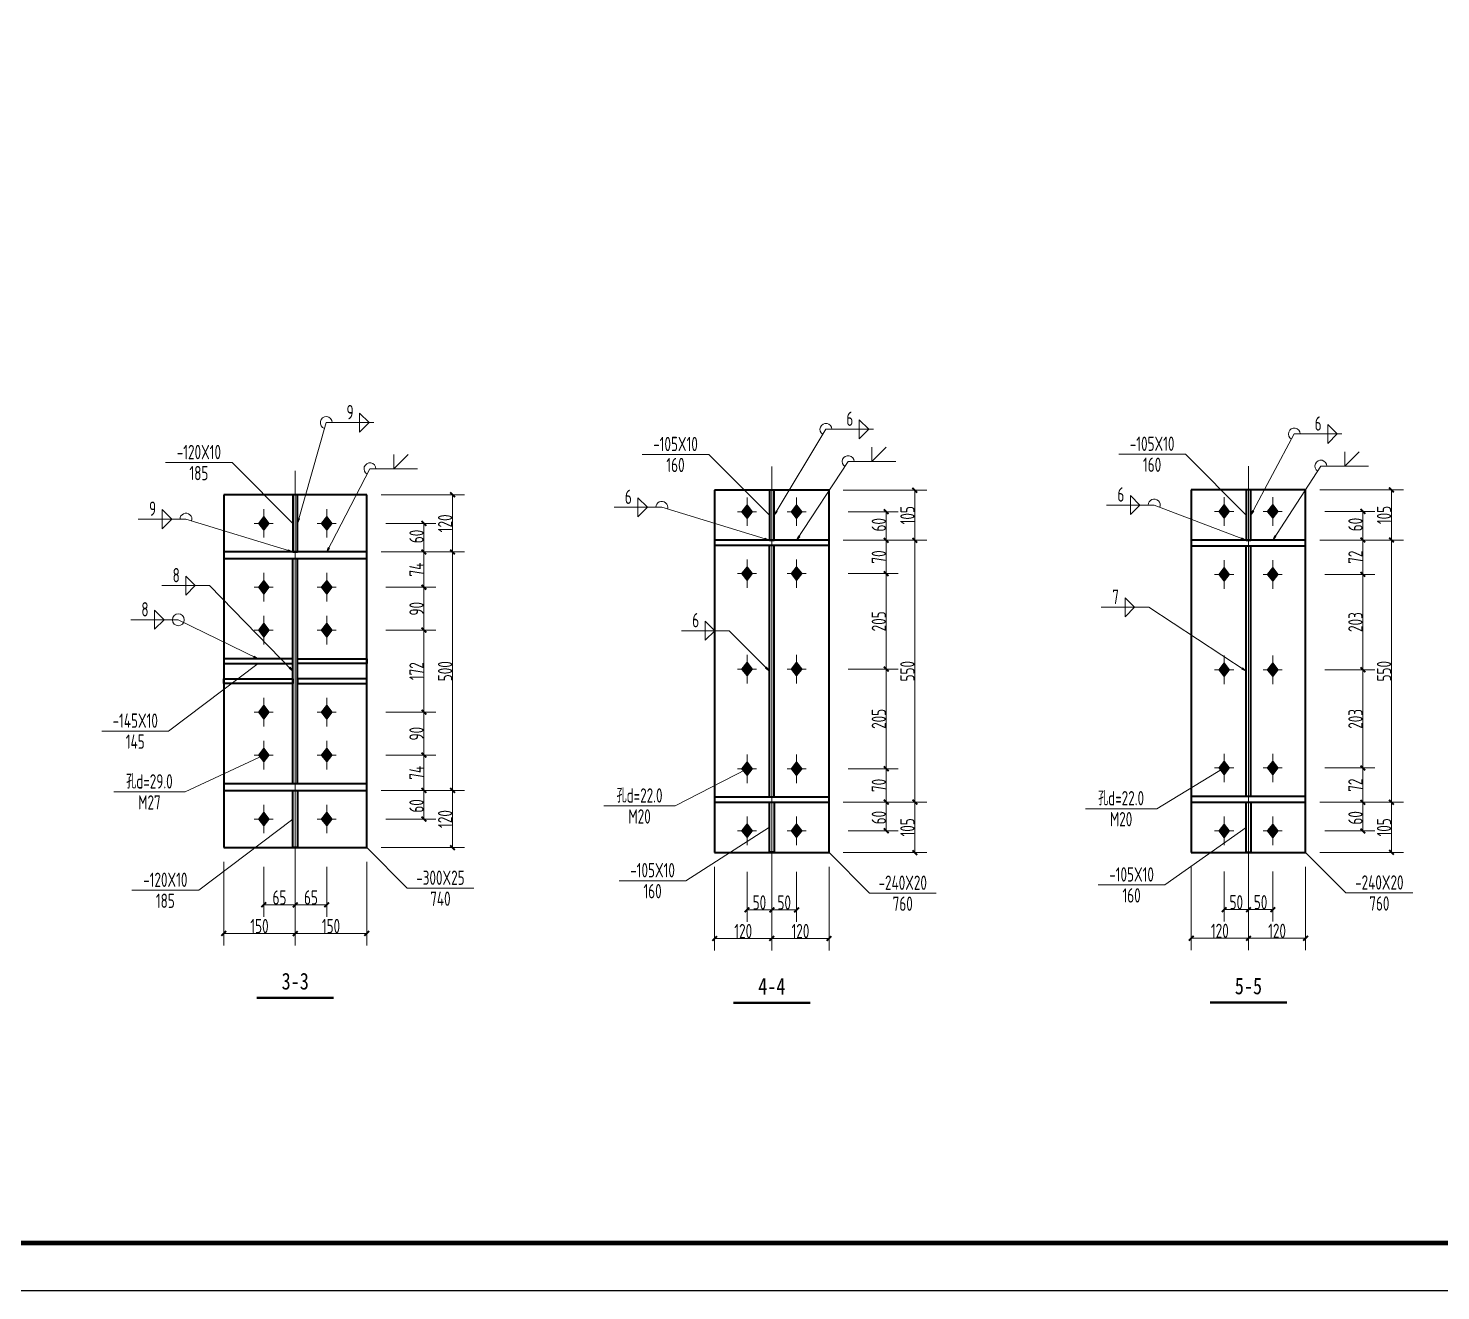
# Model space of a CAD drawing. Extents: x 14475413 to 15955882, y -732572 to -282951.
# Drawn here: x 15584954 to 15614590, y -526225 to -499752 of the extents above; entities that cross this region are included whole.
import ezdxf
from ezdxf.enums import TextEntityAlignment as Align

# ---------------------------------------------------------------- set-up
doc = ezdxf.new("R2010")
doc.units = 0
doc.header["$LTSCALE"] = 1000
doc.header["$MEASUREMENT"] = 0
doc.linetypes.add('线型6', pattern=[8.75, 5, -1.25, 1.25, -1.25])
for name, color, linetype, lineweight in [('10', 7, 'Continuous', 35), ('20', 2, 'Continuous', 35), ('尺寸标注', 9, 'Continuous', 18), ('焊缝标注', 9, 'Continuous', 18), ('螺栓孔标注', 9, 'Continuous', 18), ('钢板标注', 9, 'Continuous', 18)]:
    doc.layers.add(name, color=color, linetype=linetype, lineweight=lineweight)
doc.layers.add('3T_WOOD', color=21, linetype='Continuous')
doc.layers.add('TK', color=4, linetype='Continuous')
doc.styles.add('FromPkpm', font='Pkpmeng', dxfattribs={"width": 0.7, "bigfont": 'hztxt'})
doc.styles.add('图框字体', font='', dxfattribs={"width": 0.8})
doc.styles.get('图框字体').set_extended_font_data('NSimSun')

# ---------------------------------------------------------------- blocks, each defined once
blk = doc.blocks.new('_ArchTick')
at = {"color": 0, "linetype": 'ByBlock', "const_width": 0.4}
blk.add_lwpolyline([(-0.5, -0.5), (0.5, 0.5)], dxfattribs=at)
blk = doc.blocks.new('GeYuanFrame_62584068', base_point=(20.09, 4.53))
at = {"layer": 'TK'}
blk.add_lwpolyline([(20.09, 4.53), (20.09, 598.53), (1491.09, 598.53), (1491.09, 4.53)], close=True, dxfattribs=at)
at = {"layer": 'TK', "const_width": 1}
blk.add_lwpolyline([(45.09, 588.53), (1481.09, 588.53), (1481.09, 14.53), (45.09, 14.53)], close=True, dxfattribs=at)

msp = doc.modelspace()

# ---------------------------------------------------------------- hatches: boundary and pattern name
at = {"layer": '10'}
for points in [[(15589895.6, -510003.6), (15589795.6, -510133.6), (15589895.6, -510263.6), (15589995.6, -510133.6)], [(15591215.6, -510003.6), (15591115.6, -510133.6), (15591215.6, -510263.6), (15591315.6, -510133.6)], [(15600035.6, -509758.7), (15599935.6, -509888.7), (15600035.6, -510018.7), (15600135.6, -509888.7)], [(15601075.6, -509758.7), (15600975.6, -509888.7), (15601075.6, -510018.7), (15601175.6, -509888.7)], [(15610045.6, -509753.7), (15609945.6, -509883.7), (15610045.6, -510013.7), (15610145.6, -509883.7)], [(15611065.6, -509753.7), (15610965.6, -509883.7), (15611065.6, -510013.7), (15611165.6, -509883.7)], [(15600035.6, -511058.7), (15599935.6, -511188.7), (15600035.6, -511318.7), (15600135.6, -511188.7)], [(15601075.6, -511058.7), (15600975.6, -511188.7), (15601075.6, -511318.7), (15601175.6, -511188.7)], [(15610045.6, -511073.7), (15609945.6, -511203.7), (15610045.6, -511333.7), (15610145.6, -511203.7)], [(15611065.6, -511073.7), (15610965.6, -511203.7), (15611065.6, -511333.7), (15611165.6, -511203.7)], [(15589895.6, -511343.6), (15589795.6, -511473.6), (15589895.6, -511603.6), (15589995.6, -511473.6)], [(15591215.6, -511343.6), (15591115.6, -511473.6), (15591215.6, -511603.6), (15591315.6, -511473.6)], [(15589895.6, -512243.6), (15589795.6, -512373.6), (15589895.6, -512503.6), (15589995.6, -512373.6)], [(15591215.6, -512243.6), (15591115.6, -512373.6), (15591215.6, -512503.6), (15591315.6, -512373.6)], [(15600035.6, -513058.7), (15599935.6, -513188.7), (15600035.6, -513318.7), (15600135.6, -513188.7)], [(15601075.6, -513058.7), (15600975.6, -513188.7), (15601075.6, -513318.7), (15601175.6, -513188.7)], [(15610045.6, -513073.7), (15609945.6, -513203.7), (15610045.6, -513333.7), (15610145.6, -513203.7)], [(15611065.6, -513073.7), (15610965.6, -513203.7), (15611065.6, -513333.7), (15611165.6, -513203.7)], [(15589895.6, -513963.7), (15589795.6, -514093.7), (15589895.6, -514223.7), (15589995.6, -514093.7)], [(15591215.6, -513963.7), (15591115.6, -514093.7), (15591215.6, -514223.7), (15591315.6, -514093.7)], [(15589895.6, -514863.7), (15589795.6, -514993.7), (15589895.6, -515123.7), (15589995.6, -514993.7)], [(15591215.6, -514863.7), (15591115.6, -514993.7), (15591215.6, -515123.7), (15591315.6, -514993.7)], [(15600035.6, -515148.7), (15599935.6, -515278.7), (15600035.6, -515408.7), (15600135.6, -515278.7)], [(15601075.6, -515148.7), (15600975.6, -515278.7), (15601075.6, -515408.7), (15601175.6, -515278.7)], [(15610045.6, -515133.7), (15609945.6, -515263.7), (15610045.6, -515393.7), (15610145.6, -515263.7)], [(15611065.6, -515133.7), (15610965.6, -515263.7), (15611065.6, -515393.7), (15611165.6, -515263.7)], [(15589895.6, -516203.7), (15589795.6, -516333.7), (15589895.6, -516463.7), (15589995.6, -516333.7)], [(15591215.6, -516203.7), (15591115.6, -516333.7), (15591215.6, -516463.7), (15591315.6, -516333.7)], [(15600035.6, -516448.7), (15599935.6, -516578.7), (15600035.6, -516708.7), (15600135.6, -516578.7)], [(15601075.6, -516448.7), (15600975.6, -516578.7), (15601075.6, -516708.7), (15601175.6, -516578.7)], [(15610045.6, -516453.7), (15609945.6, -516583.7), (15610045.6, -516713.7), (15610145.6, -516583.7)], [(15611065.6, -516453.7), (15610965.6, -516583.7), (15611065.6, -516713.7), (15611165.6, -516583.7)]]:
    msp.add_hatch(color=1, dxfattribs=at).paths.add_polyline_path(points)
at = {"layer": '焊缝标注'}
for points in [[(15590605.6, -510133.6), (15590647.4, -510041.5), (15590618.5, -510033.3)], [(15600605.6, -509963.7), (15600670, -509885.7), (15600644.3, -509870.2)], [(15610605.6, -509958.7), (15610666.2, -509877.7), (15610639.7, -509863.5)], [(15600505.6, -510488.7), (15600414.4, -510445), (15600405.6, -510473.7)], [(15601075.6, -510488.7), (15601143, -510413.2), (15601117.9, -510396.8)], [(15610505.6, -510483.7), (15610417.5, -510434), (15610406.8, -510462)], [(15611065.6, -510483.7), (15611132.8, -510408.1), (15611107.7, -510391.7)], [(15590505.6, -510733.6), (15590414.4, -510690), (15590405.6, -510718.7)], [(15591215.6, -510733.6), (15591275.1, -510651.9), (15591248.5, -510638)], [(15589780.6, -512973.6), (15589697.3, -512916.3), (15589684.2, -512943.3)], [(15590505.6, -513233.7), (15590446.6, -513151.6), (15590425.1, -513172.5)], [(15600505.6, -513233.7), (15600445.6, -513152.3), (15600424.4, -513173.5)], [(15610505.6, -513233.7), (15610430.3, -513166.2), (15610413.8, -513191.3)]]:
    msp.add_hatch(color=256, dxfattribs=at).paths.add_polyline_path(points)

# ---------------------------------------------------------------- linework, layer by layer
at = {"layer": '10', "linetype": '线型6', "lineweight": 18, "ltscale": 100}
for p, q in [((15590555.6, -517433.7), (15590555.6, -509033.6)), ((15600555.6, -517538.7), (15600555.6, -508938.7)), ((15610555.6, -517533.7), (15610555.6, -508933.7))]:
    msp.add_line(p, q, dxfattribs=at)
at = {"layer": '10', "color": 9, "lineweight": 18, "ltscale": 100}
for p, q in [((15600035.6, -509588.7), (15600035.6, -510188.7)), ((15601075.6, -509588.7), (15601075.6, -510188.7)), ((15610045.6, -509583.7), (15610045.6, -510183.7)), ((15611065.6, -509583.7), (15611065.6, -510183.7)), ((15589895.6, -509833.6), (15589895.6, -510433.6)), ((15591215.6, -509833.6), (15591215.6, -510433.6)), ((15600235.6, -509888.7), (15599835.6, -509888.7)), ((15601275.6, -509888.7), (15600875.6, -509888.7)), ((15610245.6, -509883.7), (15609845.6, -509883.7)), ((15611265.6, -509883.7), (15610865.6, -509883.7)), ((15590095.6, -510133.6), (15589695.6, -510133.6)), ((15591415.6, -510133.6), (15591015.6, -510133.6)), ((15600035.6, -510888.7), (15600035.6, -511488.7)), ((15601075.6, -510888.7), (15601075.6, -511488.7)), ((15610045.6, -510903.7), (15610045.6, -511503.7)), ((15611065.6, -510903.7), (15611065.6, -511503.7)), ((15589895.6, -511173.6), (15589895.6, -511773.6)), ((15591215.6, -511173.6), (15591215.6, -511773.6)), ((15600235.6, -511188.7), (15599835.6, -511188.7)), ((15601275.6, -511188.7), (15600875.6, -511188.7)), ((15610245.6, -511203.7), (15609845.6, -511203.7)), ((15611265.6, -511203.7), (15610865.6, -511203.7)), ((15590095.6, -511473.6), (15589695.6, -511473.6)), ((15591415.6, -511473.6), (15591015.6, -511473.6)), ((15589895.6, -512073.6), (15589895.6, -512673.6)), ((15591215.6, -512073.6), (15591215.6, -512673.6)), ((15590095.6, -512373.6), (15589695.6, -512373.6)), ((15591415.6, -512373.6), (15591015.6, -512373.6)), ((15600035.6, -512888.7), (15600035.6, -513488.7)), ((15601075.6, -512888.7), (15601075.6, -513488.7)), ((15610045.6, -512903.7), (15610045.6, -513503.7)), ((15611065.6, -512903.7), (15611065.6, -513503.7)), ((15600235.6, -513188.7), (15599835.6, -513188.7)), ((15601275.6, -513188.7), (15600875.6, -513188.7)), ((15610245.6, -513203.7), (15609845.6, -513203.7)), ((15611265.6, -513203.7), (15610865.6, -513203.7)), ((15589895.6, -513793.7), (15589895.6, -514393.7)), ((15591215.6, -513793.7), (15591215.6, -514393.7)), ((15590095.6, -514093.7), (15589695.6, -514093.7)), ((15591415.6, -514093.7), (15591015.6, -514093.7)), ((15589895.6, -514693.7), (15589895.6, -515293.7)), ((15591215.6, -514693.7), (15591215.6, -515293.7)), ((15590095.6, -514993.7), (15589695.6, -514993.7)), ((15591415.6, -514993.7), (15591015.6, -514993.7)), ((15600035.6, -514978.7), (15600035.6, -515578.7)), ((15601075.6, -514978.7), (15601075.6, -515578.7)), ((15610045.6, -514963.7), (15610045.6, -515563.7)), ((15611065.6, -514963.7), (15611065.6, -515563.7)), ((15600235.6, -515278.7), (15599835.6, -515278.7)), ((15601275.6, -515278.7), (15600875.6, -515278.7)), ((15610245.6, -515263.7), (15609845.6, -515263.7)), ((15611265.6, -515263.7), (15610865.6, -515263.7)), ((15589895.6, -516033.7), (15589895.6, -516633.7)), ((15591215.6, -516033.7), (15591215.6, -516633.7)), ((15590095.6, -516333.7), (15589695.6, -516333.7)), ((15591415.6, -516333.7), (15591015.6, -516333.7)), ((15600035.6, -516278.7), (15600035.6, -516878.7)), ((15601075.6, -516278.7), (15601075.6, -516878.7)), ((15610045.6, -516283.7), (15610045.6, -516883.7)), ((15611065.6, -516283.7), (15611065.6, -516883.7)), ((15600235.6, -516578.7), (15599835.6, -516578.7)), ((15601275.6, -516578.7), (15600875.6, -516578.7)), ((15610245.6, -516583.7), (15609845.6, -516583.7)), ((15611265.6, -516583.7), (15610865.6, -516583.7))]:
    msp.add_line(p, q, dxfattribs=at)
at = {"layer": '10', "color": 3, "lineweight": 35, "ltscale": 100}
for p, q in [((15601755.6, -510488.7), (15599355.6, -510488.7)), ((15599355.6, -510488.7), (15599355.6, -510588.7)), ((15599355.6, -510588.7), (15601755.6, -510588.7)), ((15600505.6, -515878.7), (15600505.6, -510588.7)), ((15600605.6, -515878.7), (15600605.6, -510588.7)), ((15601755.6, -510588.7), (15601755.6, -510488.7)), ((15611755.6, -510483.7), (15609355.6, -510483.7)), ((15609355.6, -510483.7), (15609355.6, -510603.7)), ((15609355.6, -510603.7), (15611755.6, -510603.7)), ((15610505.6, -515863.7), (15610505.6, -510603.7)), ((15610605.6, -515863.7), (15610605.6, -510603.7)), ((15611755.6, -510603.7), (15611755.6, -510483.7)), ((15592055.6, -510733.6), (15589055.6, -510733.6)), ((15589055.6, -510733.6), (15589055.6, -510873.6)), ((15589055.6, -510873.6), (15592055.6, -510873.6)), ((15590505.6, -515593.7), (15590505.6, -510873.6)), ((15590605.6, -515593.7), (15590605.6, -510873.6)), ((15592055.6, -510873.6), (15592055.6, -510733.6)), ((15592055.6, -515593.7), (15589055.6, -515593.7)), ((15589055.6, -515593.7), (15589055.6, -515733.7)), ((15592055.6, -515733.7), (15592055.6, -515593.7)), ((15589055.6, -515733.7), (15592055.6, -515733.7)), ((15601755.6, -515878.7), (15599355.6, -515878.7)), ((15599355.6, -515878.7), (15599355.6, -515978.7)), ((15601755.6, -515978.7), (15601755.6, -515878.7)), ((15611755.6, -515863.7), (15609355.6, -515863.7)), ((15609355.6, -515863.7), (15609355.6, -515983.7)), ((15611755.6, -515983.7), (15611755.6, -515863.7)), ((15599355.6, -515978.7), (15601755.6, -515978.7)), ((15609355.6, -515983.7), (15611755.6, -515983.7))]:
    msp.add_line(p, q, dxfattribs=at)
at = {"layer": '10', "color": 1, "linetype": 'Continuous'}
for points in [[(15589895.6, -510003.6), (15589795.6, -510133.6), (15589895.6, -510263.6), (15589995.6, -510133.6)], [(15591215.6, -510003.6), (15591115.6, -510133.6), (15591215.6, -510263.6), (15591315.6, -510133.6)], [(15600035.6, -509758.7), (15599935.6, -509888.7), (15600035.6, -510018.7), (15600135.6, -509888.7)], [(15601075.6, -509758.7), (15600975.6, -509888.7), (15601075.6, -510018.7), (15601175.6, -509888.7)], [(15610045.6, -509753.7), (15609945.6, -509883.7), (15610045.6, -510013.7), (15610145.6, -509883.7)], [(15611065.6, -509753.7), (15610965.6, -509883.7), (15611065.6, -510013.7), (15611165.6, -509883.7)], [(15600035.6, -511058.7), (15599935.6, -511188.7), (15600035.6, -511318.7), (15600135.6, -511188.7)], [(15601075.6, -511058.7), (15600975.6, -511188.7), (15601075.6, -511318.7), (15601175.6, -511188.7)], [(15610045.6, -511073.7), (15609945.6, -511203.7), (15610045.6, -511333.7), (15610145.6, -511203.7)], [(15611065.6, -511073.7), (15610965.6, -511203.7), (15611065.6, -511333.7), (15611165.6, -511203.7)], [(15589895.6, -511343.6), (15589795.6, -511473.6), (15589895.6, -511603.6), (15589995.6, -511473.6)], [(15591215.6, -511343.6), (15591115.6, -511473.6), (15591215.6, -511603.6), (15591315.6, -511473.6)], [(15589895.6, -512243.6), (15589795.6, -512373.6), (15589895.6, -512503.6), (15589995.6, -512373.6)], [(15591215.6, -512243.6), (15591115.6, -512373.6), (15591215.6, -512503.6), (15591315.6, -512373.6)], [(15600035.6, -513058.7), (15599935.6, -513188.7), (15600035.6, -513318.7), (15600135.6, -513188.7)], [(15601075.6, -513058.7), (15600975.6, -513188.7), (15601075.6, -513318.7), (15601175.6, -513188.7)], [(15610045.6, -513073.7), (15609945.6, -513203.7), (15610045.6, -513333.7), (15610145.6, -513203.7)], [(15611065.6, -513073.7), (15610965.6, -513203.7), (15611065.6, -513333.7), (15611165.6, -513203.7)], [(15589895.6, -513963.7), (15589795.6, -514093.7), (15589895.6, -514223.7), (15589995.6, -514093.7)], [(15591215.6, -513963.7), (15591115.6, -514093.7), (15591215.6, -514223.7), (15591315.6, -514093.7)], [(15589895.6, -514863.7), (15589795.6, -514993.7), (15589895.6, -515123.7), (15589995.6, -514993.7)], [(15591215.6, -514863.7), (15591115.6, -514993.7), (15591215.6, -515123.7), (15591315.6, -514993.7)], [(15600035.6, -515148.7), (15599935.6, -515278.7), (15600035.6, -515408.7), (15600135.6, -515278.7)], [(15601075.6, -515148.7), (15600975.6, -515278.7), (15601075.6, -515408.7), (15601175.6, -515278.7)], [(15610045.6, -515133.7), (15609945.6, -515263.7), (15610045.6, -515393.7), (15610145.6, -515263.7)], [(15611065.6, -515133.7), (15610965.6, -515263.7), (15611065.6, -515393.7), (15611165.6, -515263.7)], [(15589895.6, -516203.7), (15589795.6, -516333.7), (15589895.6, -516463.7), (15589995.6, -516333.7)], [(15591215.6, -516203.7), (15591115.6, -516333.7), (15591215.6, -516463.7), (15591315.6, -516333.7)], [(15600035.6, -516448.7), (15599935.6, -516578.7), (15600035.6, -516708.7), (15600135.6, -516578.7)], [(15601075.6, -516448.7), (15600975.6, -516578.7), (15601075.6, -516708.7), (15601175.6, -516578.7)], [(15610045.6, -516453.7), (15609945.6, -516583.7), (15610045.6, -516713.7), (15610145.6, -516583.7)], [(15611065.6, -516453.7), (15610965.6, -516583.7), (15611065.6, -516713.7), (15611165.6, -516583.7)]]:
    msp.add_lwpolyline(points, close=True, dxfattribs=at)
at = {"layer": '10', "lineweight": 35, "ltscale": 100, "const_width": 50}
for points in [[(15589745.6, -520083.7), (15591365.6, -520083.7)], [(15599745.6, -520188.7), (15601365.6, -520188.7)], [(15609745.6, -520183.7), (15611365.6, -520183.7)]]:
    msp.add_lwpolyline(points, dxfattribs=at)
at = {"layer": '20', "lineweight": 35, "ltscale": 100}
for p, q in [((15601755.6, -509438.7), (15599355.6, -509438.7)), ((15599355.6, -509438.7), (15599355.6, -517038.7)), ((15600605.6, -509438.7), (15600505.6, -509438.7)), ((15600505.6, -509438.7), (15600505.6, -510488.7)), ((15600605.6, -510488.7), (15600605.6, -509438.7)), ((15601755.6, -517038.7), (15601755.6, -509438.7)), ((15611755.6, -509433.7), (15609355.6, -509433.7)), ((15609355.6, -509433.7), (15609355.6, -517033.7)), ((15610605.6, -509433.7), (15610505.6, -509433.7)), ((15610505.6, -509433.7), (15610505.6, -510483.7)), ((15610605.6, -510483.7), (15610605.6, -509433.7)), ((15611755.6, -517033.7), (15611755.6, -509433.7)), ((15592055.6, -509533.6), (15589055.6, -509533.6)), ((15589055.6, -509533.6), (15589055.6, -516933.7)), ((15590605.6, -509533.6), (15590505.6, -509533.6)), ((15590505.6, -509533.6), (15590505.6, -510733.6)), ((15590605.6, -510733.6), (15590605.6, -509533.6)), ((15592055.6, -516933.7), (15592055.6, -509533.6)), ((15600505.6, -510488.7), (15600605.6, -510488.7)), ((15610505.6, -510483.7), (15610605.6, -510483.7)), ((15590505.6, -510733.6), (15590605.6, -510733.6)), ((15590505.6, -512973.6), (15589055.6, -512973.6)), ((15589055.6, -512973.6), (15589055.6, -513073.6)), ((15590505.6, -513073.6), (15590505.6, -512973.6)), ((15590605.6, -512973.6), (15592055.6, -512973.6)), ((15590605.6, -513073.6), (15590605.6, -512973.6)), ((15592055.6, -512973.6), (15592055.6, -513073.6)), ((15589055.6, -513073.6), (15590505.6, -513073.6)), ((15592055.6, -513073.6), (15590605.6, -513073.6)), ((15589055.6, -513493.7), (15589055.6, -513393.7)), ((15589055.6, -513393.7), (15590505.6, -513393.7)), ((15590505.6, -513493.7), (15589055.6, -513493.7)), ((15590505.6, -513393.7), (15590505.6, -513493.7)), ((15592055.6, -513393.7), (15590605.6, -513393.7)), ((15590605.6, -513393.7), (15590605.6, -513493.7)), ((15590605.6, -513493.7), (15592055.6, -513493.7)), ((15592055.6, -513493.7), (15592055.6, -513393.7)), ((15590505.6, -515733.7), (15590605.6, -515733.7)), ((15590505.6, -516933.7), (15590505.6, -515733.7)), ((15590605.6, -515733.7), (15590605.6, -516933.7)), ((15600505.6, -515978.7), (15600605.6, -515978.7)), ((15600505.6, -517028.7), (15600505.6, -515978.7)), ((15600605.6, -515978.7), (15600605.6, -517028.7)), ((15610505.6, -515983.7), (15610605.6, -515983.7)), ((15610505.6, -517033.7), (15610505.6, -515983.7)), ((15610605.6, -515983.7), (15610605.6, -517033.7)), ((15589055.6, -516933.7), (15592055.6, -516933.7)), ((15590605.6, -516933.7), (15590505.6, -516933.7)), ((15599355.6, -517038.7), (15601755.6, -517038.7)), ((15600605.6, -517028.7), (15600505.6, -517028.7)), ((15609355.6, -517033.7), (15611755.6, -517033.7)), ((15610605.6, -517033.7), (15610505.6, -517033.7))]:
    msp.add_line(p, q, dxfattribs=at)
at = {"layer": '尺寸标注', "linetype": 'Continuous', "lineweight": 18}
for p, q in [((15602055.6, -509438.7), (15603805.6, -509438.7)), ((15603555.6, -510488.7), (15603555.6, -509438.7)), ((15612055.6, -509433.7), (15613805.6, -509433.7)), ((15613555.6, -510483.7), (15613555.6, -509433.7)), ((15592355.6, -509533.6), (15594105.6, -509533.6)), ((15593855.6, -510733.6), (15593855.6, -509533.6)), ((15602155.6, -509888.7), (15603205.6, -509888.7)), ((15602955.6, -510488.7), (15602955.6, -509888.7)), ((15612155.6, -509883.7), (15613205.6, -509883.7)), ((15612955.6, -510483.7), (15612955.6, -509883.7)), ((15592455.6, -510133.6), (15593505.6, -510133.6)), ((15593255.6, -510733.6), (15593255.6, -510133.6)), ((15602055.6, -510488.7), (15603805.6, -510488.7)), ((15602055.6, -510488.7), (15603805.6, -510488.7)), ((15602155.6, -510488.7), (15603205.6, -510488.7)), ((15602155.6, -510488.7), (15603205.6, -510488.7)), ((15602955.6, -511188.7), (15602955.6, -510488.7)), ((15603555.6, -515978.7), (15603555.6, -510488.7)), ((15612055.6, -510483.7), (15613805.6, -510483.7)), ((15612055.6, -510483.7), (15613805.6, -510483.7)), ((15612155.6, -510483.7), (15613205.6, -510483.7)), ((15612155.6, -510483.7), (15613205.6, -510483.7)), ((15612955.6, -511203.7), (15612955.6, -510483.7)), ((15613555.6, -515983.7), (15613555.6, -510483.7)), ((15592355.6, -510733.6), (15594105.6, -510733.6)), ((15592355.6, -510733.6), (15594105.6, -510733.6)), ((15592455.6, -510733.6), (15593505.6, -510733.6)), ((15592455.6, -510733.6), (15593505.6, -510733.6)), ((15593255.6, -511473.6), (15593255.6, -510733.6)), ((15593855.6, -515733.7), (15593855.6, -510733.6)), ((15602155.6, -511188.7), (15603205.6, -511188.7)), ((15602155.6, -511188.7), (15603205.6, -511188.7)), ((15602955.6, -513188.7), (15602955.6, -511188.7)), ((15612155.6, -511203.7), (15613205.6, -511203.7)), ((15612155.6, -511203.7), (15613205.6, -511203.7)), ((15612955.6, -513203.7), (15612955.6, -511203.7)), ((15592455.6, -511473.6), (15593505.6, -511473.6)), ((15592455.6, -511473.6), (15593505.6, -511473.6)), ((15593255.6, -512373.6), (15593255.6, -511473.6)), ((15592455.6, -512373.6), (15593505.6, -512373.6)), ((15592455.6, -512373.6), (15593505.6, -512373.6)), ((15593255.6, -514093.7), (15593255.6, -512373.6)), ((15602155.6, -513188.7), (15603205.6, -513188.7)), ((15602155.6, -513188.7), (15603205.6, -513188.7)), ((15602955.6, -515278.7), (15602955.6, -513188.7)), ((15612155.6, -513203.7), (15613205.6, -513203.7)), ((15612155.6, -513203.7), (15613205.6, -513203.7)), ((15612955.6, -515263.7), (15612955.6, -513203.7)), ((15592455.6, -514093.7), (15593505.6, -514093.7)), ((15592455.6, -514093.7), (15593505.6, -514093.7)), ((15593255.6, -514993.7), (15593255.6, -514093.7)), ((15592455.6, -514993.7), (15593505.6, -514993.7)), ((15592455.6, -514993.7), (15593505.6, -514993.7)), ((15593255.6, -515733.7), (15593255.6, -514993.7)), ((15602155.6, -515278.7), (15603205.6, -515278.7)), ((15602155.6, -515278.7), (15603205.6, -515278.7)), ((15602955.6, -515978.7), (15602955.6, -515278.7)), ((15612155.6, -515263.7), (15613205.6, -515263.7)), ((15612155.6, -515263.7), (15613205.6, -515263.7)), ((15612955.6, -515983.7), (15612955.6, -515263.7)), ((15592355.6, -515733.7), (15594105.6, -515733.7)), ((15592355.6, -515733.7), (15594105.6, -515733.7)), ((15592455.6, -515733.7), (15593505.6, -515733.7)), ((15592455.6, -515733.7), (15593505.6, -515733.7)), ((15593255.6, -515733.7), (15593255.6, -516333.7)), ((15593855.6, -516933.7), (15593855.6, -515733.7)), ((15602055.6, -515978.7), (15603805.6, -515978.7)), ((15602055.6, -515978.7), (15603805.6, -515978.7)), ((15602155.6, -515978.7), (15603205.6, -515978.7)), ((15602155.6, -515978.7), (15603205.6, -515978.7)), ((15602955.6, -515978.7), (15602955.6, -516578.7)), ((15603555.6, -517038.7), (15603555.6, -515978.7)), ((15612055.6, -515983.7), (15613805.6, -515983.7)), ((15612055.6, -515983.7), (15613805.6, -515983.7)), ((15612155.6, -515983.7), (15613205.6, -515983.7)), ((15612155.6, -515983.7), (15613205.6, -515983.7)), ((15612955.6, -515983.7), (15612955.6, -516583.7)), ((15613555.6, -517033.7), (15613555.6, -515983.7)), ((15592455.6, -516333.7), (15593505.6, -516333.7)), ((15602155.6, -516578.7), (15603205.6, -516578.7)), ((15612155.6, -516583.7), (15613205.6, -516583.7)), ((15592355.6, -516933.7), (15594105.6, -516933.7)), ((15602055.6, -517038.7), (15603805.6, -517038.7)), ((15612055.6, -517033.7), (15613805.6, -517033.7)), ((15589055.6, -517233.7), (15589055.6, -518983.7)), ((15589895.6, -517333.7), (15589895.6, -518383.7)), ((15590555.6, -517233.7), (15590555.6, -518983.7)), ((15590555.6, -517233.7), (15590555.6, -518983.7)), ((15590555.6, -517333.7), (15590555.6, -518383.7)), ((15590555.6, -517333.7), (15590555.6, -518383.7)), ((15591215.6, -517333.7), (15591215.6, -518383.7)), ((15592055.6, -517233.7), (15592055.6, -518983.7)), ((15599355.6, -517338.7), (15599355.6, -519088.7)), ((15600035.6, -517438.7), (15600035.6, -518488.7)), ((15600555.6, -517338.7), (15600555.6, -519088.7)), ((15600555.6, -517338.7), (15600555.6, -519088.7)), ((15600555.6, -517438.7), (15600555.6, -518488.7)), ((15600555.6, -517438.7), (15600555.6, -518488.7)), ((15601075.6, -517438.7), (15601075.6, -518488.7)), ((15601755.6, -517338.7), (15601755.6, -519088.7)), ((15609355.6, -517333.7), (15609355.6, -519083.7)), ((15610045.6, -517433.7), (15610045.6, -518483.7)), ((15610555.6, -517333.7), (15610555.6, -519083.7)), ((15610555.6, -517333.7), (15610555.6, -519083.7)), ((15610555.6, -517433.7), (15610555.6, -518483.7)), ((15610555.6, -517433.7), (15610555.6, -518483.7)), ((15611065.6, -517433.7), (15611065.6, -518483.7)), ((15611755.6, -517333.7), (15611755.6, -519083.7)), ((15589895.6, -518133.7), (15590555.6, -518133.7)), ((15590555.6, -518133.7), (15591215.6, -518133.7)), ((15600035.6, -518238.7), (15600555.6, -518238.7)), ((15600555.6, -518238.7), (15601075.6, -518238.7)), ((15610045.6, -518233.7), (15610555.6, -518233.7)), ((15610555.6, -518233.7), (15611065.6, -518233.7)), ((15589055.6, -518733.7), (15590555.6, -518733.7)), ((15590555.6, -518733.7), (15592055.6, -518733.7)), ((15599355.6, -518838.7), (15600555.6, -518838.7)), ((15600555.6, -518838.7), (15601755.6, -518838.7)), ((15609355.6, -518833.7), (15610555.6, -518833.7)), ((15610555.6, -518833.7), (15611755.6, -518833.7))]:
    msp.add_line(p, q, dxfattribs=at)
at = {"layer": '焊缝标注', "lineweight": 18, "ltscale": 100}
for p, q in [((15591906.1, -507820.9), (15592106.1, -508020.9)), ((15591906.1, -508020.9), (15591906.1, -507820.9)), ((15602390.7, -507960.7), (15602590.7, -508160.7)), ((15602390.7, -508160.7), (15602390.7, -507960.7)), ((15590605.6, -510133.6), (15591206.1, -508020.9)), ((15591206.1, -508020.9), (15592206.1, -508020.9)), ((15591906.1, -508220.9), (15592106.1, -508020.9)), ((15591906.1, -508020.9), (15591906.1, -508220.9)), ((15600605.6, -509963.7), (15601690.7, -508160.7)), ((15601690.7, -508160.7), (15602690.7, -508160.7)), ((15602390.7, -508360.7), (15602590.7, -508160.7)), ((15602390.7, -508160.7), (15602390.7, -508360.7)), ((15610605.6, -509958.7), (15611518.3, -508259.8)), ((15611518.3, -508259.8), (15612518.3, -508259.8)), ((15612218.3, -508059.8), (15612418.3, -508259.8)), ((15612218.3, -508259.8), (15612218.3, -508059.8)), ((15612218.3, -508459.8), (15612418.3, -508259.8)), ((15612218.3, -508259.8), (15612218.3, -508459.8)), ((15602656.7, -508838.3), (15602656.7, -508538.3)), ((15602656.7, -508838.3), (15602956.7, -508538.3)), ((15592624, -508990.4), (15592624, -508690.4)), ((15592624, -508990.4), (15592924, -508690.4)), ((15601075.6, -510488.7), (15602156.7, -508838.3)), ((15602156.7, -508838.3), (15603156.7, -508838.3)), ((15612576.2, -508933.9), (15612576.2, -508633.9)), ((15612576.2, -508933.9), (15612876.2, -508633.9)), ((15591215.6, -510733.6), (15592124, -508990.4)), ((15592124, -508990.4), (15593124, -508990.4)), ((15611065.6, -510483.7), (15612076.2, -508933.9)), ((15612076.2, -508933.9), (15613076.2, -508933.9)), ((15597945.2, -509796.8), (15597745.2, -509596.8)), ((15597745.2, -509796.8), (15597745.2, -509596.8)), ((15608279.1, -509748.8), (15608079.1, -509548.8)), ((15608079.1, -509748.8), (15608079.1, -509548.8)), ((15587963.2, -510046), (15587763.2, -509846)), ((15587763.2, -510046), (15587763.2, -509846)), ((15598245.2, -509796.8), (15597245.2, -509796.8)), ((15597945.2, -509796.8), (15597745.2, -509996.8)), ((15597745.2, -509796.8), (15597745.2, -509996.8)), ((15600505.6, -510488.7), (15598245.2, -509796.8)), ((15608579.1, -509748.8), (15607579.1, -509748.8)), ((15608279.1, -509748.8), (15608079.1, -509948.8)), ((15608079.1, -509748.8), (15608079.1, -509948.8)), ((15610505.6, -510483.7), (15608579.1, -509748.8)), ((15588263.2, -510046), (15587263.2, -510046)), ((15587963.2, -510046), (15587763.2, -510246)), ((15587763.2, -510046), (15587763.2, -510246)), ((15590505.6, -510733.6), (15588263.2, -510046)), ((15588758.6, -511440.3), (15587758.6, -511440.3)), ((15588458.6, -511440.3), (15588258.6, -511240.3)), ((15588258.6, -511440.3), (15588258.6, -511240.3)), ((15588458.6, -511440.3), (15588258.6, -511640.3)), ((15588258.6, -511440.3), (15588258.6, -511640.3)), ((15590505.6, -513233.7), (15588758.6, -511440.3)), ((15608167.1, -511894.1), (15607967.1, -511694.1)), ((15607967.1, -511894.1), (15607967.1, -511694.1)), ((15587803, -512155.9), (15587603, -511955.9)), ((15587603, -512155.9), (15587603, -511955.9)), ((15608467.1, -511894.1), (15607467.1, -511894.1)), ((15608167.1, -511894.1), (15607967.1, -512094.1)), ((15607967.1, -511894.1), (15607967.1, -512094.1)), ((15610505.6, -513233.7), (15608467.1, -511894.1)), ((15588103, -512155.9), (15587103, -512155.9)), ((15587803, -512155.9), (15587603, -512355.9)), ((15587603, -512155.9), (15587603, -512355.9)), ((15589780.6, -512973.6), (15588103, -512155.9)), ((15599658.1, -512384.1), (15598658.1, -512384.1)), ((15599358.1, -512384.1), (15599158.1, -512184.1)), ((15599158.1, -512384.1), (15599158.1, -512184.1)), ((15599358.1, -512384.1), (15599158.1, -512584.1)), ((15599158.1, -512384.1), (15599158.1, -512584.1)), ((15600505.6, -513233.7), (15599658.1, -512384.1))]:
    msp.add_line(p, q, dxfattribs=at)
at = {"layer": '焊缝标注', "linetype": 'Continuous'}
for points in [[(15590605.6, -510133.6), (15590647.4, -510041.5), (15590618.5, -510033.3)], [(15600605.6, -509963.7), (15600670, -509885.7), (15600644.3, -509870.2)], [(15610605.6, -509958.7), (15610666.2, -509877.7), (15610639.7, -509863.5)], [(15600505.6, -510488.7), (15600414.4, -510445), (15600405.6, -510473.7)], [(15601075.6, -510488.7), (15601143, -510413.2), (15601117.9, -510396.8)], [(15610505.6, -510483.7), (15610417.5, -510434), (15610406.8, -510462)], [(15611065.6, -510483.7), (15611132.8, -510408.1), (15611107.7, -510391.7)], [(15590505.6, -510733.6), (15590414.4, -510690), (15590405.6, -510718.7)], [(15591215.6, -510733.6), (15591275.1, -510651.9), (15591248.5, -510638)], [(15589780.6, -512973.6), (15589697.3, -512916.3), (15589684.2, -512943.3)], [(15590505.6, -513233.7), (15590446.6, -513151.6), (15590425.1, -513172.5)], [(15600505.6, -513233.7), (15600445.6, -513152.3), (15600424.4, -513173.5)], [(15610505.6, -513233.7), (15610430.3, -513166.2), (15610413.8, -513191.3)]]:
    msp.add_lwpolyline(points, close=True, dxfattribs=at)
at = {"layer": '焊缝标注', "lineweight": 18, "ltscale": 100}
msp.add_circle((15588103, -512155.9), 125, dxfattribs=at)
for centre, start, end in [((15591206.1, -508020.9), 0, 254.13348), ((15601690.7, -508160.7), 0, 238.95901), ((15611518.3, -508259.8), 0, 241.75552), ((15602156.7, -508838.3), 0, 236.77321), ((15612076.2, -508933.9), 0, 236.8916), ((15592124, -508990.4), 0, 242.47684), ((15598245.2, -509796.8), 342.98206, 180), ((15608579.1, -509748.8), 339.12119, 180), ((15588263.2, -510046), 342.9516, 180)]:
    msp.add_arc(centre, 125, start, end, dxfattribs=at)
at = {"layer": '螺栓孔标注', "lineweight": 18, "ltscale": 100}
for p, q in [((15589895.6, -514993.7), (15588247.1, -515764.9)), ((15600035.6, -515278.7), (15598530.7, -516060)), ((15610045.6, -515263.7), (15608633.7, -516116.8)), ((15588247.1, -515764.9), (15586747.1, -515764.9)), ((15598530.7, -516060), (15597030.7, -516060)), ((15608633.7, -516116.8), (15607133.7, -516116.8))]:
    msp.add_line(p, q, dxfattribs=at)
at = {"layer": '螺栓孔标注', "ltscale": 100, "const_width": 10}
for points in [[(15589900.6, -514993.7, 1), (15589890.6, -514993.7, 1)], [(15600040.6, -515278.7, 1), (15600030.6, -515278.7, 1)], [(15610050.6, -515263.7, 1), (15610040.6, -515263.7, 1)]]:
    msp.add_lwpolyline(points, format="xyb", close=True, dxfattribs=at)
at = {"layer": '钢板标注', "lineweight": 18, "ltscale": 100}
for p, q in [((15599234.4, -508689.3), (15597834.4, -508689.3)), ((15600505.6, -509963.7), (15599234.4, -508689.3)), ((15609234.4, -508684.3), (15607834.4, -508684.3)), ((15610505.6, -509958.7), (15609234.4, -508684.3)), ((15589234.4, -508859.3), (15587834.4, -508859.3)), ((15590505.6, -510133.6), (15589234.4, -508859.3)), ((15589780.6, -513073.6), (15587898.9, -514490.5)), ((15587898.9, -514490.5), (15586498.9, -514490.5)), ((15590505.6, -516333.7), (15588529.9, -517827.9)), ((15600505.6, -516503.7), (15598752.9, -517626.7)), ((15610505.6, -516508.7), (15608803.3, -517715.9)), ((15592055.6, -516933.7), (15592901.8, -517784.6)), ((15601755.6, -517038.7), (15602601.8, -517889.5)), ((15611755.6, -517033.7), (15612601.8, -517884.5)), ((15598752.9, -517626.7), (15597352.9, -517626.7)), ((15608803.3, -517715.9), (15607403.3, -517715.9)), ((15588529.9, -517827.9), (15587129.9, -517827.9)), ((15592901.8, -517784.6), (15594301.8, -517784.6)), ((15602601.8, -517889.5), (15604001.8, -517889.5)), ((15612601.8, -517884.5), (15614001.8, -517884.5))]:
    msp.add_line(p, q, dxfattribs=at)
at = {"layer": '钢板标注', "ltscale": 100, "const_width": 10}
for points in [[(15600510.6, -509963.7, 1), (15600500.6, -509963.7, 1)], [(15610510.6, -509958.7, 1), (15610500.6, -509958.7, 1)], [(15590510.6, -510133.6, 1), (15590500.6, -510133.6, 1)], [(15589785.6, -513073.6, 1), (15589775.6, -513073.6, 1)], [(15590510.6, -516333.7, 1), (15590500.6, -516333.7, 1)], [(15600510.6, -516503.7, 1), (15600500.6, -516503.7, 1)], [(15610510.6, -516508.7, 1), (15610500.6, -516508.7, 1)], [(15592060.6, -516933.7, 1), (15592050.6, -516933.7, 1)], [(15601760.6, -517038.7, 1), (15601750.6, -517038.7, 1)], [(15611760.6, -517033.7, 1), (15611750.6, -517033.7, 1)]]:
    msp.add_lwpolyline(points, format="xyb", close=True, dxfattribs=at)

# ---------------------------------------------------------------- block references
at = {"layer": '3T_WOOD', "xscale": 100, "yscale": 100, "zscale": 100}
msp.add_blockref('GeYuanFrame_62584068', (15559744.5, -526225.4), dxfattribs=at)
at = {"layer": '尺寸标注', "linetype": 'Continuous', "lineweight": 18, "xscale": 100, "yscale": 100, "zscale": 100}
for p, rotation in [((15603555.6, -509438.7), 90), ((15613555.6, -509433.7), 90), ((15593855.6, -509533.6), 90), ((15602955.6, -509888.7), 90), ((15612955.6, -509883.7), 90), ((15593255.6, -510133.6), 90), ((15602955.6, -510488.7), 270), ((15602955.6, -510488.7), 90), ((15603555.6, -510488.7), 90), ((15603555.6, -510488.7), 270), ((15612955.6, -510483.7), 270), ((15612955.6, -510483.7), 90), ((15613555.6, -510483.7), 90), ((15613555.6, -510483.7), 270), ((15593255.6, -510733.6), 270), ((15593255.6, -510733.6), 90), ((15593855.6, -510733.6), 90), ((15593855.6, -510733.6), 270), ((15602955.6, -511188.7), 270), ((15602955.6, -511188.7), 90), ((15612955.6, -511203.7), 270), ((15612955.6, -511203.7), 90), ((15593255.6, -511473.6), 270), ((15593255.6, -511473.6), 90), ((15593255.6, -512373.6), 270), ((15593255.6, -512373.6), 90), ((15602955.6, -513188.7), 270), ((15602955.6, -513188.7), 90), ((15612955.6, -513203.7), 270), ((15612955.6, -513203.7), 90), ((15593255.6, -514093.7), 90), ((15593255.6, -514093.7), 270), ((15593255.6, -514993.7), 90), ((15593255.6, -514993.7), 270), ((15602955.6, -515278.7), 90), ((15602955.6, -515278.7), 270), ((15612955.6, -515263.7), 90), ((15612955.6, -515263.7), 270), ((15593255.6, -515733.7), 90), ((15593255.6, -515733.7), 270), ((15593855.6, -515733.7), 90), ((15593855.6, -515733.7), 270), ((15602955.6, -515978.7), 90), ((15602955.6, -515978.7), 270), ((15603555.6, -515978.7), 90), ((15603555.6, -515978.7), 270), ((15612955.6, -515983.7), 90), ((15612955.6, -515983.7), 270), ((15613555.6, -515983.7), 90), ((15613555.6, -515983.7), 270), ((15593255.6, -516333.7), 270), ((15602955.6, -516578.7), 270), ((15612955.6, -516583.7), 270), ((15593855.6, -516933.7), 270), ((15603555.6, -517038.7), 270), ((15613555.6, -517033.7), 270), ((15589895.6, -518133.7), 180), ((15590555.6, -518133.7), 180), ((15600035.6, -518238.7), 180), ((15600555.6, -518238.7), 180), ((15610045.6, -518233.7), 180), ((15610555.6, -518233.7), 180), ((15589055.6, -518733.7), 180), ((15590555.6, -518733.7), 180), ((15599355.6, -518838.7), 180), ((15600555.6, -518838.7), 180), ((15609355.6, -518833.7), 180), ((15610555.6, -518833.7), 180)]:
    msp.add_blockref('_ArchTick', p, dxfattribs=dict(at, rotation=rotation))
for p in [(15590555.6, -518133.7), (15591215.6, -518133.7), (15600555.6, -518238.7), (15601075.6, -518238.7), (15610555.6, -518233.7), (15611065.6, -518233.7), (15590555.6, -518733.7), (15592055.6, -518733.7), (15600555.6, -518838.7), (15601755.6, -518838.7), (15610555.6, -518833.7), (15611755.6, -518833.7)]:
    msp.add_blockref('_ArchTick', p, dxfattribs=at)

# ---------------------------------------------------------------- texts
at = {"layer": '10', "lineweight": 25, "style": '图框字体', "width": 0.8}
for s, p in [('3-3', (15590555.6, -519733.7)), ('4-4', (15600555.6, -519838.7)), ('5-5', (15610555.6, -519833.7))]:
    msp.add_text(s, height=350, dxfattribs=at).set_placement(p, align=Align.MIDDLE_CENTER)
at = {"layer": '尺寸标注', "linetype": 'Continuous', "lineweight": 18, "char_height": 300, "attachment_point": 5, "rotation": 90, "style": 'FromPkpm'}
for s, insert in [('\\A1;120', (15593700.6, -510133.6)), ('\\A1;60', (15602800.6, -510163.1)), ('\\A1;105', (15603400.6, -509963.7)), ('\\A1;60', (15612800.6, -510158.1)), ('\\A1;105', (15613400.6, -509958.7)), ('\\A1;60', (15593100.6, -510408.1)), ('\\A1;70', (15602800.6, -510838.7)), ('\\A1;72', (15612800.6, -510843.7)), ('\\A1;74', (15593100.6, -511103.6)), ('\\A1;90', (15593100.6, -511923.6)), ('\\A1;205', (15602800.6, -512188.7)), ('\\A1;203', (15612800.6, -512203.7)), ('\\A1;172', (15593100.6, -513233.7)), ('\\A1;500', (15593700.6, -513233.7)), ('\\A1;550', (15603400.6, -513233.7)), ('\\A1;550', (15613400.6, -513233.7)), ('\\A1;205', (15602800.6, -514233.7)), ('\\A1;203', (15612800.6, -514233.7)), ('\\A1;90', (15593100.6, -514543.7)), ('\\A1;74', (15593100.6, -515363.7)), ('\\A1;70', (15602800.6, -515628.7)), ('\\A1;72', (15612800.6, -515623.7)), ('\\A1;60', (15593100.6, -516059.2)), ('\\A1;120', (15593700.6, -516333.7)), ('\\A1;60', (15602800.6, -516304.2)), ('\\A1;60', (15612800.6, -516309.2)), ('\\A1;105', (15603400.6, -516508.7)), ('\\A1;105', (15613400.6, -516508.7))]:
    msp.add_mtext(s, dxfattribs=dict(at, insert=insert))
at = {"layer": '尺寸标注', "linetype": 'Continuous', "lineweight": 18, "char_height": 300, "attachment_point": 5, "style": 'FromPkpm'}
for s, insert in [('\\A1;65', (15590225.6, -517978.7)), ('\\A1;65', (15590885.6, -517978.7)), ('\\A1;50', (15600295.6, -518083.7)), ('\\A1;50', (15600815.6, -518083.7)), ('\\A1;50', (15610300.6, -518078.7)), ('\\A1;50', (15610810.6, -518078.7)), ('\\A1;150', (15589805.6, -518578.7)), ('\\A1;150', (15591305.6, -518578.7)), ('\\A1;120', (15599955.6, -518683.7)), ('\\A1;120', (15601155.6, -518683.7)), ('\\A1;120', (15609955.6, -518678.7)), ('\\A1;120', (15611155.6, -518678.7))]:
    msp.add_mtext(s, dxfattribs=dict(at, insert=insert))
at = {"layer": '焊缝标注', "lineweight": 25, "style": 'FromPkpm', "width": 0.7}
for s, p in [('9', (15591706.1, -507950.9)), ('6', (15602190.7, -508090.7)), ('6', (15612018.3, -508189.8)), ('6', (15597545.2, -509726.8)), ('6', (15607879.1, -509678.8)), ('9', (15587563.2, -509976)), ('8', (15588058.6, -511370.3)), ('8', (15587403, -512085.9)), ('7', (15607767.1, -511824.1)), ('6', (15598958.1, -512314.1))]:
    msp.add_text(s, height=300, dxfattribs=at).set_placement(p, align=Align.CENTER)
at = {"layer": '螺栓孔标注', "lineweight": 25, "style": 'FromPkpm', "width": 0.7}
for s, p in [('孔d=29.0', (15587497.1, -515694.9)), ('孔d=22.0', (15597780.7, -515990)), ('孔d=22.0', (15607883.7, -516046.8))]:
    msp.add_text(s, height=300, dxfattribs=at).set_placement(p, align=Align.CENTER)
for s, p in [('M27', (15587497.1, -515834.9)), ('M20', (15597780.7, -516130)), ('M20', (15607883.7, -516186.8))]:
    msp.add_text(s, height=300, dxfattribs=at).set_placement(p, align=Align.TOP_CENTER)
at = {"layer": '钢板标注', "lineweight": 25, "style": 'FromPkpm', "width": 0.7}
for s, p in [('-120X10', (15588534.4, -508789.3)), ('-105X10', (15598534.4, -508619.3)), ('-105X10', (15608534.4, -508614.3)), ('-145X10', (15587198.9, -514420.5)), ('-300X25', (15593601.8, -517714.6)), ('-105X10', (15598052.9, -517556.7)), ('-105X10', (15608103.3, -517645.9)), ('-120X10', (15587829.9, -517757.9)), ('-240X20', (15603301.8, -517819.5)), ('-240X20', (15613301.8, -517814.5))]:
    msp.add_text(s, height=300, dxfattribs=at).set_placement(p, align=Align.CENTER)
for s, p in [('160', (15598534.4, -508759.3)), ('160', (15608534.4, -508754.3)), ('185', (15588534.4, -508929.3)), ('145', (15587198.9, -514560.5)), ('160', (15598052.9, -517696.7)), ('185', (15587829.9, -517897.9)), ('740', (15593601.8, -517854.6)), ('760', (15603301.8, -517959.5)), ('160', (15608103.3, -517785.9)), ('760', (15613301.8, -517954.5))]:
    msp.add_text(s, height=300, dxfattribs=at).set_placement(p, align=Align.TOP_CENTER)

doc.saveas('drawing.dxf')
